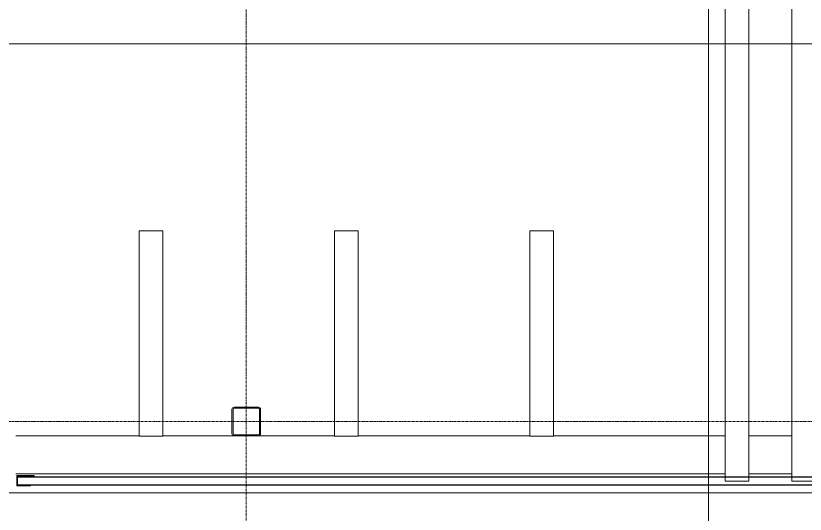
# Model space of a CAD drawing. Header units: inches. Extents: x 21753 to 28474, y -23238 to -20311.
# Drawn here: x 25353.5 to 25519.2, y -22803.8 to -22699.1 of the extents above; entities that cross this region are included whole.
import ezdxf

# ---------------------------------------------------------------- set-up
doc = ezdxf.new("R2010")
doc.units = ezdxf.units.IN
doc.header["$MEASUREMENT"] = 0
doc.linetypes.add('Grid Line 1_2_', pattern=[0.875, 0.5, -0.125, 0.125, -0.125])
for name, color, linetype, lineweight in [('A-GLAZ-CWMG', 51, 'Continuous', 9), ('A-WALL', 113, 'Continuous', 9), ('C-BLDG-PADS', 91, 'Continuous', 9), ('C-TOPO', 7, 'Continuous', 9), ('G-ANNO-SYMB', 111, 'Continuous', 9), ('S-BEAM', 12, 'Continuous', 9), ('S-COLS', 52, 'Continuous', 9), ('S-GRID', 1, 'Continuous', 9)]:
    doc.layers.add(name, color=color, linetype=linetype, lineweight=lineweight)

# ---------------------------------------------------------------- blocks, each defined once
blk = doc.blocks.new('Locker Rooms_Ryan_ifc-1-First Floor Plan')
at = {"layer": 'A-WALL', "color": 7}
for p, q in [((25502.39, -22423.63), (25502.39, -22796.8)), ((25507.39, -22796.8), (25507.39, -22423.63)), ((25516.39, -22423.63), (25516.39, -22796.8)), ((25384.39, -22744.3), (25379.39, -22744.3)), ((25379.39, -22744.3), (25379.39, -22787.41)), ((25384.39, -22787.41), (25384.39, -22744.3)), ((25425.39, -22744.3), (25420.39, -22744.3)), ((25420.39, -22744.3), (25420.39, -22787.41)), ((25425.39, -22787.41), (25425.39, -22744.3)), ((25466.39, -22744.3), (25461.39, -22744.3)), ((25461.39, -22744.3), (25461.39, -22787.41)), ((25466.39, -22787.41), (25466.39, -22744.3)), ((25379.39, -22787.41), (25384.39, -22787.41)), ((25420.39, -22787.41), (25425.39, -22787.41)), ((25461.39, -22787.41), (25466.39, -22787.41)), ((25502.39, -22796.8), (25507.39, -22796.8)), ((25516.39, -22796.8), (25521.39, -22796.8))]:
    blk.add_line(p, q, dxfattribs=at)
blk = doc.blocks.new('HSS-Hollow Structural Section-Column - HSS6X6X1_4-V7-First Floor Plan')
at = {"layer": 'S-COLS', "lineweight": 15}
for p, q in [((-3, 2.534), (-3, -2.534)), ((-2.767, -2.534), (-2.767, 2.534)), ((2.534, 3), (-2.534, 3)), ((-2.534, 2.767), (2.534, 2.767)), ((2.767, 2.534), (2.767, -2.534)), ((3, -2.534), (3, 2.534)), ((2.534, -2.767), (-2.534, -2.767)), ((-2.534, -3), (2.534, -3))]:
    blk.add_line(p, q, dxfattribs=at)
for centre, radius, start, end in [((-2.534, 2.534), 0.466, 90, 180), ((-2.534, 2.534), 0.233, 90, 180), ((2.534, 2.534), 0.466, 360, 90), ((2.534, 2.534), 0.233, 0, 90), ((-2.534, -2.534), 0.466, 180, 270), ((-2.534, -2.534), 0.233, 180, 270), ((2.534, -2.534), 0.233, 270, 360), ((2.534, -2.534), 0.466, 270, 360)]:
    blk.add_arc(centre, radius, start, end, dxfattribs=at)
blk = doc.blocks.new('Girt_C - 8_D-948186-First Floor Plan')
at = {"layer": 'S-BEAM'}
for p, q in [((25379.39, -22787.3), (25353.52, -22787.3)), ((25399.36, -22787.3), (25384.39, -22787.3)), ((25420.39, -22787.3), (25404.42, -22787.3)), ((25461.39, -22787.3), (25425.39, -22787.3)), ((25502.39, -22787.3), (25466.39, -22787.3)), ((25516.39, -22787.3), (25507.39, -22787.3)), ((25353.52, -22795.3), (25502.39, -22795.3)), ((25507.39, -22795.3), (25516.39, -22795.3))]:
    blk.add_line(p, q, dxfattribs=at)
blk = doc.blocks.new('Rectangular Mullion - Profile_Polycarbonate_Upper and left-791730-First Floor Plan')
at = {"layer": 'A-GLAZ-CWMG', "lineweight": 13}
for p, q in [((-3.622, 1.141125), (0, 1.141125)), ((-3.622, 0.787125), (-3.622, 1.141125)), ((-3.372, 0.787125), (-3.622, 0.787125)), ((-0.0625, 1.078625), (-3.5595, 1.078625)), ((-3.5595, 1.078625), (-3.5595, 0.849625)), ((-3.5595, 0.849625), (-3.372, 0.849625)), ((-3.372, 0.849625), (-3.372, 0.787125)), ((-0.0625, -0.922375), (-0.0625, 1.078625)), ((0, 1.141125), (0, -0.984875)), ((-2.834, -0.984875), (-2.834, -0.859875)), ((-2.834, -0.859875), (-2.7715, -0.859875)), ((0, -0.984875), (-2.834, -0.984875)), ((-2.7715, -0.859875), (-2.7715, -0.922375)), ((-2.7715, -0.922375), (-0.0625, -0.922375))]:
    blk.add_line(p, q, dxfattribs=at)

msp = doc.modelspace()

# ---------------------------------------------------------------- linework, layer by layer
at = {"layer": 'A-WALL', "lineweight": 25}
for p, q in [((25672.703, -22796.015), (25353.828, -22796.015)), ((25353.828, -22796.015), (25353.828, -22797.59)), ((25353.828, -22797.59), (25672.703, -22797.59))]:
    msp.add_line(p, q, dxfattribs=at)
at = {"layer": 'C-BLDG-PADS'}
msp.add_line((25112.265, -22799.303), (25801.765, -22799.303), dxfattribs=at)
at = {"layer": 'C-TOPO'}
msp.add_line((25801.765, -22799.303), (25112.265, -22799.303), dxfattribs=at)
at = {"layer": 'G-ANNO-SYMB'}
for p, q in [((25498.9, -21003.077), (25498.9, -22908.84)), ((26316.226, -22705.015), (21999.999, -22705.015))]:
    msp.add_line(p, q, dxfattribs=at)
at = {"layer": 'S-GRID', "linetype": 'Grid Line 1_2_'}
for p, q in [((25401.89, -23081.576), (25401.89, -20779.921)), ((26376.857, -22784.303), (21994.798, -22784.303))]:
    msp.add_line(p, q, dxfattribs=at)

# ---------------------------------------------------------------- block references
at = {"lineweight": 5}
msp.add_blockref('Locker Rooms_Ryan_ifc-1-First Floor Plan', (0, 0), dxfattribs=at)
at = {"layer": 'A-GLAZ-CWMG', "extrusion": (0, 0, -1)}
msp.add_blockref('Rectangular Mullion - Profile_Polycarbonate_Upper and left-791730-First Floor Plan', (-25353.765, -22796.803), dxfattribs=at)
at = {"layer": 'S-BEAM'}
msp.add_blockref('Girt_C - 8_D-948186-First Floor Plan', (0, 0), dxfattribs=at)
at = {"layer": 'S-COLS', "rotation": 180}
msp.add_blockref('HSS-Hollow Structural Section-Column - HSS6X6X1_4-V7-First Floor Plan', (25401.89, -22784.303), dxfattribs=at)

doc.saveas('drawing.dxf')
